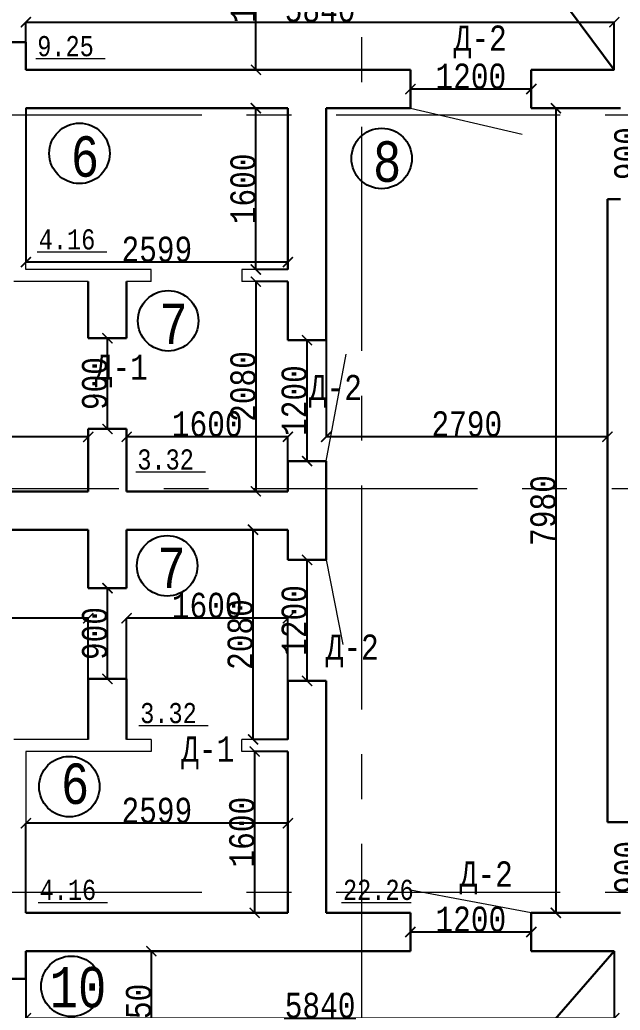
# Model space of a CAD drawing. Header units: millimetres. Extents: x -689206 to 4969298, y -1019800 to 703299.
# Drawn here: x 519917 to 525873, y -632468 to -622646 of the extents above; entities that cross this region are included whole.
import ezdxf

# ---------------------------------------------------------------- set-up
doc = ezdxf.new("R2010")
doc.units = ezdxf.units.MM
doc.linetypes.add('осеваяX2', pattern=[101.6, 63.5, -12.7, 12.7, -12.7])
for name, color, linetype, lineweight in [('несущие', 7, 'Continuous', 30), ('РАЗМЕРЫ', 7, 'Continuous', 9), ('стены', 7, 'Continuous', 20)]:
    doc.layers.add(name, color=color, linetype=linetype, lineweight=lineweight)
doc.layers.add('четотам', color=7, linetype='Continuous')
doc.styles.add('Аннотативный', font='isocteur.ttf', dxfattribs={"width": 0.7, "height": 250})
doc.dimstyles.new('Аннотативный', dxfattribs={"dimscale": 0, "dimtxt": 250, "dimasz": 100, "dimexe": 1.25, "dimexo": 0.625, "dimtad": 1, "dimdec": 0, "dimtxsty": 'Аннотативный', "dimblk": 'ARCHTICK', "dimcen": 2.5, "dimadec": 0, "dimazin": 0, "dimtfac": 1, "dimtdec": 0, "dimtmove": 0, "dimatfit": 3, "dimfxl": 1, "dimarcsym": 0})

# ---------------------------------------------------------------- blocks, each defined once
blk = doc.blocks.new('_ArchTick')
at = {"color": 0, "linetype": 'ByBlock', "const_width": 0.15}
blk.add_lwpolyline([(-0.5, -0.5), (0.5, 0.5)], dxfattribs=at)
blk = doc.blocks.new('*D4139')
at = {"layer": 'Defpoints', "color": 0, "lineweight": 9, "transparency": 16777216}
for p in [(517056.4, -626782.3), (517056.4, -627322.3), (520596.4, -627322.3)]:
    blk.add_point(p, dxfattribs=at)
at = {"layer": 'стены', "color": 0, "lineweight": -2, "transparency": 16777216}
for p, q in [((517056.4, -627321.7), (517056.4, -626781.1)), ((520596.4, -626782.3), (517056.4, -626782.3)), ((520596.4, -627321.7), (520596.4, -626781.1))]:
    blk.add_line(p, q, dxfattribs=at)
at = {"layer": 'стены', "color": 0, "lineweight": -2, "transparency": 16777216, "xscale": 100, "yscale": 100, "zscale": 100, "rotation": 180}
blk.add_blockref('_ArchTick', (517056.4, -626782.3), dxfattribs=at)
at = {"layer": 'стены', "color": 0, "lineweight": -2, "transparency": 16777216, "xscale": 100, "yscale": 100, "zscale": 100}
blk.add_blockref('_ArchTick', (520596.4, -626782.3), dxfattribs=at)
at = {"layer": 'стены', "color": 0, "lineweight": 5, "transparency": 16777216, "insert": (518826.4, -626656.7), "char_height": 250, "attachment_point": 5, "style": 'Аннотативный'}
blk.add_mtext('3540', dxfattribs=at)
blk = doc.blocks.new('*D4140')
at = {"layer": 'Defpoints', "color": 0, "lineweight": 9, "transparency": 16777216}
for p in [(522576.4, -625242.3), (522258.3, -627322.3), (522576.4, -627322.3)]:
    blk.add_point(p, dxfattribs=at)
at = {"layer": 'стены', "color": 0, "lineweight": -2, "transparency": 16777216}
for p, q in [((522575.8, -625242.3), (522257.1, -625242.3)), ((522258.3, -625242.3), (522258.3, -627322.3)), ((522575.8, -627322.3), (522257.1, -627322.3))]:
    blk.add_line(p, q, dxfattribs=at)
at = {"layer": 'стены', "color": 0, "lineweight": -2, "transparency": 16777216, "xscale": 100, "yscale": 100, "zscale": 100}
for p, rotation in [((522258.3, -625242.3), 90), ((522258.3, -627322.3), 270)]:
    blk.add_blockref('_ArchTick', p, dxfattribs=dict(at, rotation=rotation))
at = {"layer": 'стены', "color": 0, "lineweight": 5, "transparency": 16777216, "insert": (522132.7, -626282.3), "char_height": 250, "attachment_point": 5, "rotation": 90, "style": 'Аннотативный'}
blk.add_mtext('2080', dxfattribs=at)
blk = doc.blocks.new('*D4111')
at = {"layer": 'Defpoints', "color": 0, "lineweight": 9, "transparency": 16777216}
for p in [(522258.7, -623522.3), (522576.4, -623522.3), (522576.4, -625122.3)]:
    blk.add_point(p, dxfattribs=at)
at = {"layer": 'стены', "color": 0, "lineweight": -2, "transparency": 16777216}
for p, q in [((522575.8, -623522.3), (522257.4, -623522.3)), ((522258.7, -625122.3), (522258.7, -623522.3)), ((522575.8, -625122.3), (522257.4, -625122.3))]:
    blk.add_line(p, q, dxfattribs=at)
at = {"layer": 'стены', "color": 0, "lineweight": -2, "transparency": 16777216, "xscale": 100, "yscale": 100, "zscale": 100}
for p, rotation in [((522258.7, -623522.3), 90), ((522258.7, -625122.3), 270)]:
    blk.add_blockref('_ArchTick', p, dxfattribs=dict(at, rotation=rotation))
at = {"layer": 'стены', "color": 0, "transparency": 16777216, "insert": (522133.1, -624322.3), "char_height": 250, "attachment_point": 5, "rotation": 90, "style": 'Аннотативный'}
blk.add_mtext('1600', dxfattribs=at)
blk = doc.blocks.new('*D4112')
at = {"layer": 'Defpoints', "color": 0, "lineweight": 9, "transparency": 16777216}
for p in [(519977.1, -623522.3), (522576.4, -623522.3), (519977.1, -625048.5)]:
    blk.add_point(p, dxfattribs=at)
at = {"layer": 'стены', "color": 0, "lineweight": -2, "transparency": 16777216}
for p, q in [((519977.1, -623522.9), (519977.1, -625049.7)), ((522576.4, -623522.9), (522576.4, -625049.7)), ((522576.4, -625048.5), (519977.1, -625048.5))]:
    blk.add_line(p, q, dxfattribs=at)
at = {"layer": 'стены', "color": 0, "lineweight": -2, "transparency": 16777216, "xscale": 100, "yscale": 100, "zscale": 100, "rotation": 180}
blk.add_blockref('_ArchTick', (519977.1, -625048.5), dxfattribs=at)
at = {"layer": 'стены', "color": 0, "lineweight": -2, "transparency": 16777216, "xscale": 100, "yscale": 100, "zscale": 100}
blk.add_blockref('_ArchTick', (522576.4, -625048.5), dxfattribs=at)
at = {"layer": 'стены', "color": 0, "transparency": 16777216, "insert": (521276.7, -624922.9), "char_height": 250, "attachment_point": 5, "style": 'Аннотативный'}
blk.add_mtext('2599', dxfattribs=at)
blk = doc.blocks.new('*D4114')
at = {"layer": 'Defpoints', "color": 0, "lineweight": 9, "transparency": 16777216}
for p in [(517056.4, -628580.5), (517056.4, -629782.3), (520596.4, -629782.3)]:
    blk.add_point(p, dxfattribs=at)
at = {"layer": 'стены', "color": 0, "lineweight": -2, "transparency": 16777216}
for p, q in [((517056.4, -629781.7), (517056.4, -628579.2)), ((520596.4, -628580.5), (517056.4, -628580.5)), ((520596.4, -629781.7), (520596.4, -628579.2))]:
    blk.add_line(p, q, dxfattribs=at)
at = {"layer": 'стены', "color": 0, "lineweight": -2, "transparency": 16777216, "xscale": 100, "yscale": 100, "zscale": 100, "rotation": 180}
blk.add_blockref('_ArchTick', (517056.4, -628580.5), dxfattribs=at)
at = {"layer": 'стены', "color": 0, "lineweight": -2, "transparency": 16777216, "xscale": 100, "yscale": 100, "zscale": 100}
blk.add_blockref('_ArchTick', (520596.4, -628580.5), dxfattribs=at)
at = {"layer": 'стены', "color": 0, "lineweight": 5, "transparency": 16777216, "insert": (518826.4, -628454.8), "char_height": 250, "attachment_point": 5, "style": 'Аннотативный'}
blk.add_mtext('3540', dxfattribs=at)
blk = doc.blocks.new('*D4116')
at = {"layer": 'Defpoints', "color": 0, "lineweight": 9, "transparency": 16777216}
for p in [(522230.7, -627702.3), (522576.4, -627702.3), (522576.4, -629782.3)]:
    blk.add_point(p, dxfattribs=at)
at = {"layer": 'стены', "color": 0, "lineweight": -2, "transparency": 16777216}
for p, q in [((522575.8, -627702.3), (522229.5, -627702.3)), ((522230.7, -629782.3), (522230.7, -627702.3)), ((522575.8, -629782.3), (522229.5, -629782.3))]:
    blk.add_line(p, q, dxfattribs=at)
at = {"layer": 'стены', "color": 0, "lineweight": -2, "transparency": 16777216, "xscale": 100, "yscale": 100, "zscale": 100}
for p, rotation in [((522230.7, -627702.3), 90), ((522230.7, -629782.3), 270)]:
    blk.add_blockref('_ArchTick', p, dxfattribs=dict(at, rotation=rotation))
at = {"layer": 'стены', "color": 0, "lineweight": 5, "transparency": 16777216, "insert": (522105.1, -628742.3), "char_height": 250, "attachment_point": 5, "rotation": 90, "style": 'Аннотативный'}
blk.add_mtext('2080', dxfattribs=at)
blk = doc.blocks.new('*D4117')
at = {"layer": 'Defpoints', "color": 0, "lineweight": 9, "transparency": 16777216}
for p in [(519977.1, -630613.6), (519977.1, -631502.3), (522576.4, -631502.3)]:
    blk.add_point(p, dxfattribs=at)
at = {"layer": 'стены', "color": 0, "lineweight": -2, "transparency": 16777216}
for p, q in [((519977.1, -631501.7), (519977.1, -630612.3)), ((522576.4, -630613.6), (519977.1, -630613.6)), ((522576.4, -631501.7), (522576.4, -630612.3))]:
    blk.add_line(p, q, dxfattribs=at)
at = {"layer": 'стены', "color": 0, "lineweight": -2, "transparency": 16777216, "xscale": 100, "yscale": 100, "zscale": 100, "rotation": 180}
blk.add_blockref('_ArchTick', (519977.1, -630613.6), dxfattribs=at)
at = {"layer": 'стены', "color": 0, "lineweight": -2, "transparency": 16777216, "xscale": 100, "yscale": 100, "zscale": 100}
blk.add_blockref('_ArchTick', (522576.4, -630613.6), dxfattribs=at)
at = {"layer": 'стены', "color": 0, "lineweight": 5, "transparency": 16777216, "insert": (521276.7, -630488), "char_height": 250, "attachment_point": 5, "style": 'Аннотативный'}
blk.add_mtext('2599', dxfattribs=at)
blk = doc.blocks.new('*D4118')
at = {"layer": 'Defpoints', "color": 0, "lineweight": 9, "transparency": 16777216}
for p in [(522576.4, -629902.3), (522246.6, -631502.3), (522576.4, -631502.3)]:
    blk.add_point(p, dxfattribs=at)
at = {"layer": 'стены', "color": 0, "lineweight": -2, "transparency": 16777216}
for p, q in [((522575.8, -629902.3), (522245.3, -629902.3)), ((522246.6, -629902.3), (522246.6, -631502.3)), ((522575.8, -631502.3), (522245.3, -631502.3))]:
    blk.add_line(p, q, dxfattribs=at)
at = {"layer": 'стены', "color": 0, "lineweight": -2, "transparency": 16777216, "xscale": 100, "yscale": 100, "zscale": 100}
for p, rotation in [((522246.6, -629902.3), 90), ((522246.6, -631502.3), 270)]:
    blk.add_blockref('_ArchTick', p, dxfattribs=dict(at, rotation=rotation))
at = {"layer": 'стены', "color": 0, "lineweight": 5, "transparency": 16777216, "insert": (522121, -630702.3), "char_height": 250, "attachment_point": 5, "rotation": 90, "style": 'Аннотативный'}
blk.add_mtext('1600', dxfattribs=at)
blk = doc.blocks.new('*D4151')
at = {"layer": 'Defpoints', "color": 0, "lineweight": 9, "transparency": 16777216}
for p in [(522766.4, -628002.5), (522766.4, -628002.5), (522766.4, -629202.3)]:
    blk.add_point(p, dxfattribs=at)
at = {"layer": 'стены', "color": 0, "lineweight": -2, "transparency": 16777216}
for p, q in [((522766.4, -629202.3), (522766.4, -628002.5)), ((522767, -628002.5), (522767.7, -628002.5)), ((522767, -629202.3), (522767.7, -629202.3))]:
    blk.add_line(p, q, dxfattribs=at)
at = {"layer": 'стены', "color": 0, "lineweight": -2, "transparency": 16777216, "xscale": 100, "yscale": 100, "zscale": 100}
for p, rotation in [((522766.4, -628002.5), 90), ((522766.4, -629202.3), 270)]:
    blk.add_blockref('_ArchTick', p, dxfattribs=dict(at, rotation=rotation))
at = {"layer": 'стены', "color": 0, "lineweight": 5, "transparency": 16777216, "insert": (522640.8, -628602.4), "char_height": 250, "attachment_point": 5, "rotation": 90, "style": 'Аннотативный'}
blk.add_mtext('1200', dxfattribs=at)
blk = doc.blocks.new('*D4152')
at = {"layer": 'Defpoints', "color": 0, "lineweight": 9, "transparency": 16777216}
for p in [(522766.4, -625822.3), (522766.4, -625822.3), (522766.4, -627022.1)]:
    blk.add_point(p, dxfattribs=at)
at = {"layer": 'стены', "color": 0, "lineweight": -2, "transparency": 16777216}
for p, q in [((522766.4, -627022.1), (522766.4, -625822.3)), ((522767, -625822.3), (522767.7, -625822.3)), ((522767, -627022.1), (522767.7, -627022.1))]:
    blk.add_line(p, q, dxfattribs=at)
at = {"layer": 'стены', "color": 0, "lineweight": -2, "transparency": 16777216, "xscale": 100, "yscale": 100, "zscale": 100}
for p, rotation in [((522766.4, -625822.3), 90), ((522766.4, -627022.1), 270)]:
    blk.add_blockref('_ArchTick', p, dxfattribs=dict(at, rotation=rotation))
at = {"layer": 'стены', "color": 0, "lineweight": 5, "transparency": 16777216, "insert": (522640.8, -626422.2), "char_height": 250, "attachment_point": 5, "rotation": 90, "style": 'Аннотативный'}
blk.add_mtext('1200', dxfattribs=at)
blk = doc.blocks.new('*D4153')
at = {"layer": 'Defpoints', "color": 0, "lineweight": 9, "transparency": 16777216}
for p in [(520976.4, -626781.1), (520976.4, -627322.3), (522576.4, -627322.3)]:
    blk.add_point(p, dxfattribs=at)
at = {"layer": 'стены', "color": 0, "lineweight": -2, "transparency": 16777216}
for p, q in [((520976.4, -627321.7), (520976.4, -626779.8)), ((522576.4, -626781.1), (520976.4, -626781.1)), ((522576.4, -627321.7), (522576.4, -626779.8))]:
    blk.add_line(p, q, dxfattribs=at)
at = {"layer": 'стены', "color": 0, "lineweight": -2, "transparency": 16777216, "xscale": 100, "yscale": 100, "zscale": 100, "rotation": 180}
blk.add_blockref('_ArchTick', (520976.4, -626781.1), dxfattribs=at)
at = {"layer": 'стены', "color": 0, "lineweight": -2, "transparency": 16777216, "xscale": 100, "yscale": 100, "zscale": 100}
blk.add_blockref('_ArchTick', (522576.4, -626781.1), dxfattribs=at)
at = {"layer": 'стены', "color": 0, "lineweight": 5, "transparency": 16777216, "insert": (521776.4, -626655.4), "char_height": 250, "attachment_point": 5, "style": 'Аннотативный'}
blk.add_mtext('1600', dxfattribs=at)
blk = doc.blocks.new('*D4183')
at = {"layer": 'Defpoints', "color": 0, "linetype": 'ByBlock', "lineweight": 9, "transparency": 16777216}
for p in [(522259.9, -621512.3), (522564.1, -621512.3), (522564.1, -623142.3)]:
    blk.add_point(p, dxfattribs=at)
at = {"layer": 'РАЗМЕРЫ', "color": 0, "linetype": 'ByBlock', "lineweight": -2, "transparency": 16777216}
for p, q in [((522563.5, -621512.3), (522258.7, -621512.3)), ((522259.9, -623142.3), (522259.9, -621512.3)), ((522563.5, -623142.3), (522258.7, -623142.3))]:
    blk.add_line(p, q, dxfattribs=at)
at = {"layer": 'РАЗМЕРЫ', "color": 0, "linetype": 'ByBlock', "lineweight": -2, "transparency": 16777216, "xscale": 100, "yscale": 100, "zscale": 100}
for p, rotation in [((522259.9, -621512.3), 90), ((522259.9, -623142.3), 270)]:
    blk.add_blockref('_ArchTick', p, dxfattribs=dict(at, rotation=rotation))
at = {"layer": 'РАЗМЕРЫ', "color": 0, "linetype": 'ByBlock', "lineweight": 5, "transparency": 16777216, "insert": (522134.3, -622327.3), "char_height": 250, "attachment_point": 5, "rotation": 90, "style": 'Аннотативный'}
blk.add_mtext('1630', dxfattribs=at)
blk = doc.blocks.new('*D4184')
at = {"layer": 'Defpoints', "color": 0, "linetype": 'ByBlock', "lineweight": 9, "transparency": 16777216}
for p in [(525814.7, -622669.1), (519977.1, -623142.3), (525814.7, -623142.3)]:
    blk.add_point(p, dxfattribs=at)
at = {"layer": 'РАЗМЕРЫ', "color": 0, "linetype": 'ByBlock', "lineweight": -2, "transparency": 16777216}
for p, q in [((519977.1, -623141.7), (519977.1, -622667.9)), ((519977.1, -622669.1), (525814.7, -622669.1)), ((525814.7, -623141.7), (525814.7, -622667.9))]:
    blk.add_line(p, q, dxfattribs=at)
at = {"layer": 'РАЗМЕРЫ', "color": 0, "linetype": 'ByBlock', "lineweight": -2, "transparency": 16777216, "xscale": 100, "yscale": 100, "zscale": 100, "rotation": 180}
blk.add_blockref('_ArchTick', (519977.1, -622669.1), dxfattribs=at)
at = {"layer": 'РАЗМЕРЫ', "color": 0, "linetype": 'ByBlock', "lineweight": -2, "transparency": 16777216, "xscale": 100, "yscale": 100, "zscale": 100}
blk.add_blockref('_ArchTick', (525814.7, -622669.1), dxfattribs=at)
at = {"layer": 'РАЗМЕРЫ', "color": 0, "linetype": 'ByBlock', "lineweight": 5, "transparency": 16777216, "insert": (522895.9, -622543.5), "char_height": 250, "attachment_point": 5, "style": 'Аннотативный'}
blk.add_mtext('5840', dxfattribs=at)
blk = doc.blocks.new('*D4185')
at = {"layer": 'Defpoints', "color": 0, "linetype": 'ByBlock', "lineweight": 9, "transparency": 16777216}
for p in [(519977.1, -631882.3), (525814.7, -631882.3), (525814.7, -632547.7)]:
    blk.add_point(p, dxfattribs=at)
at = {"layer": 'РАЗМЕРЫ', "color": 0, "linetype": 'ByBlock', "lineweight": -2, "transparency": 16777216}
for p, q in [((519977.1, -631882.9), (519977.1, -632548.9)), ((525814.7, -631882.9), (525814.7, -632548.9)), ((519977.1, -632547.7), (525814.7, -632547.7))]:
    blk.add_line(p, q, dxfattribs=at)
at = {"layer": 'РАЗМЕРЫ', "color": 0, "linetype": 'ByBlock', "lineweight": -2, "transparency": 16777216, "xscale": 100, "yscale": 100, "zscale": 100, "rotation": 180}
blk.add_blockref('_ArchTick', (519977.1, -632547.7), dxfattribs=at)
at = {"layer": 'РАЗМЕРЫ', "color": 0, "linetype": 'ByBlock', "lineweight": -2, "transparency": 16777216, "xscale": 100, "yscale": 100, "zscale": 100}
blk.add_blockref('_ArchTick', (525814.7, -632547.7), dxfattribs=at)
at = {"layer": 'РАЗМЕРЫ', "color": 0, "linetype": 'ByBlock', "lineweight": 5, "transparency": 16777216, "insert": (522895.9, -632422.1), "char_height": 250, "attachment_point": 5, "style": 'Аннотативный'}
blk.add_mtext('5840', dxfattribs=at)
blk = doc.blocks.new('*D4186')
at = {"layer": 'Defpoints', "color": 0, "linetype": 'ByBlock', "lineweight": 9, "transparency": 16777216}
for p in [(521093.3, -631882.3), (521222.3, -631882.3), (521093.3, -633229.5)]:
    blk.add_point(p, dxfattribs=at)
at = {"layer": 'РАЗМЕРЫ', "color": 0, "linetype": 'ByBlock', "lineweight": -2, "transparency": 16777216}
for p, q in [((521094, -631882.3), (521223.6, -631882.3)), ((521222.3, -633229.5), (521222.3, -631882.3)), ((521094, -633229.5), (521223.6, -633229.5))]:
    blk.add_line(p, q, dxfattribs=at)
at = {"layer": 'РАЗМЕРЫ', "color": 0, "linetype": 'ByBlock', "lineweight": -2, "transparency": 16777216, "xscale": 100, "yscale": 100, "zscale": 100}
for p, rotation in [((521222.3, -631882.3), 90), ((521222.3, -633229.5), 270)]:
    blk.add_blockref('_ArchTick', p, dxfattribs=dict(at, rotation=rotation))
at = {"layer": 'РАЗМЕРЫ', "color": 0, "linetype": 'ByBlock', "lineweight": 5, "transparency": 16777216, "insert": (521096.7, -632555.9), "char_height": 250, "attachment_point": 5, "rotation": 90, "style": 'Аннотативный'}
blk.add_mtext('1350', dxfattribs=at)
blk = doc.blocks.new('*D4040')
at = {"layer": 'Defpoints', "color": 0, "linetype": 'ByBlock', "lineweight": 9, "transparency": 16777216}
for p in [(523791.4, -623332.3), (523791.4, -623332.3), (524991.4, -623332.3)]:
    blk.add_point(p, dxfattribs=at)
at = {"layer": 'РАЗМЕРЫ', "color": 0, "linetype": 'ByBlock', "lineweight": -2, "transparency": 16777216}
for p, q in [((523791.4, -623331.7), (523791.4, -623331.1)), ((524991.4, -623332.3), (523791.4, -623332.3)), ((524991.4, -623331.7), (524991.4, -623331.1))]:
    blk.add_line(p, q, dxfattribs=at)
at = {"layer": 'РАЗМЕРЫ', "color": 0, "linetype": 'ByBlock', "lineweight": -2, "transparency": 16777216, "xscale": 100, "yscale": 100, "zscale": 100, "rotation": 180}
blk.add_blockref('_ArchTick', (523791.4, -623332.3), dxfattribs=at)
at = {"layer": 'РАЗМЕРЫ', "color": 0, "linetype": 'ByBlock', "lineweight": -2, "transparency": 16777216, "xscale": 100, "yscale": 100, "zscale": 100}
blk.add_blockref('_ArchTick', (524991.4, -623332.3), dxfattribs=at)
at = {"layer": 'РАЗМЕРЫ', "color": 0, "linetype": 'ByBlock', "lineweight": 5, "transparency": 16777216, "insert": (524391.4, -623206.7), "char_height": 250, "attachment_point": 5, "style": 'Аннотативный'}
blk.add_mtext('1200', dxfattribs=at)
blk = doc.blocks.new('*D4041')
at = {"layer": 'Defpoints', "color": 0, "linetype": 'ByBlock', "lineweight": 9, "transparency": 16777216}
for p in [(523791.4, -631692.3), (523791.4, -631692.3), (524991.4, -631692.3)]:
    blk.add_point(p, dxfattribs=at)
at = {"layer": 'РАЗМЕРЫ', "color": 0, "linetype": 'ByBlock', "lineweight": -2, "transparency": 16777216}
for p, q in [((523791.4, -631691.7), (523791.4, -631691.1)), ((524991.4, -631692.3), (523791.4, -631692.3)), ((524991.4, -631691.7), (524991.4, -631691.1))]:
    blk.add_line(p, q, dxfattribs=at)
at = {"layer": 'РАЗМЕРЫ', "color": 0, "linetype": 'ByBlock', "lineweight": -2, "transparency": 16777216, "xscale": 100, "yscale": 100, "zscale": 100, "rotation": 180}
blk.add_blockref('_ArchTick', (523791.4, -631692.3), dxfattribs=at)
at = {"layer": 'РАЗМЕРЫ', "color": 0, "linetype": 'ByBlock', "lineweight": -2, "transparency": 16777216, "xscale": 100, "yscale": 100, "zscale": 100}
blk.add_blockref('_ArchTick', (524991.4, -631692.3), dxfattribs=at)
at = {"layer": 'РАЗМЕРЫ', "color": 0, "linetype": 'ByBlock', "lineweight": 5, "transparency": 16777216, "insert": (524391.4, -631566.7), "char_height": 250, "attachment_point": 5, "style": 'Аннотативный'}
blk.add_mtext('1200', dxfattribs=at)
blk = doc.blocks.new('*D4042')
at = {"layer": 'Defpoints', "color": 0, "linetype": 'ByBlock', "lineweight": 9, "transparency": 16777216}
for p in [(526066.4, -623522.3), (526066.4, -623522.3), (526066.4, -624422.8)]:
    blk.add_point(p, dxfattribs=at)
at = {"layer": 'РАЗМЕРЫ', "color": 0, "linetype": 'ByBlock', "lineweight": -2, "transparency": 16777216}
for p, q in [((526066.4, -624422.8), (526066.4, -623522.3)), ((526067, -623522.3), (526067.7, -623522.3)), ((526067, -624422.8), (526067.7, -624422.8))]:
    blk.add_line(p, q, dxfattribs=at)
at = {"layer": 'РАЗМЕРЫ', "color": 0, "linetype": 'ByBlock', "lineweight": -2, "transparency": 16777216, "xscale": 100, "yscale": 100, "zscale": 100}
for p, rotation in [((526066.4, -623522.3), 90), ((526066.4, -624422.8), 270)]:
    blk.add_blockref('_ArchTick', p, dxfattribs=dict(at, rotation=rotation))
at = {"layer": 'РАЗМЕРЫ', "color": 0, "linetype": 'ByBlock', "lineweight": 5, "transparency": 16777216, "insert": (525940.8, -623972.5), "char_height": 250, "attachment_point": 5, "rotation": 90, "style": 'Аннотативный'}
blk.add_mtext('900', dxfattribs=at)
blk = doc.blocks.new('*D4043')
at = {"layer": 'Defpoints', "color": 0, "linetype": 'ByBlock', "lineweight": 9, "transparency": 16777216}
for p in [(526066.4, -630602.3), (526066.4, -630602.3), (526066.4, -631502.3)]:
    blk.add_point(p, dxfattribs=at)
at = {"layer": 'РАЗМЕРЫ', "color": 0, "linetype": 'ByBlock', "lineweight": -2, "transparency": 16777216}
for p, q in [((526066.4, -631502.3), (526066.4, -630602.3)), ((526067, -630602.3), (526067.7, -630602.3)), ((526067, -631502.3), (526067.7, -631502.3))]:
    blk.add_line(p, q, dxfattribs=at)
at = {"layer": 'РАЗМЕРЫ', "color": 0, "linetype": 'ByBlock', "lineweight": -2, "transparency": 16777216, "xscale": 100, "yscale": 100, "zscale": 100}
for p, rotation in [((526066.4, -630602.3), 90), ((526066.4, -631502.3), 270)]:
    blk.add_blockref('_ArchTick', p, dxfattribs=dict(at, rotation=rotation))
at = {"layer": 'РАЗМЕРЫ', "color": 0, "linetype": 'ByBlock', "lineweight": 5, "transparency": 16777216, "insert": (525940.8, -631052.3), "char_height": 250, "attachment_point": 5, "rotation": 90, "style": 'Аннотативный'}
blk.add_mtext('900', dxfattribs=at)
blk = doc.blocks.new('*D4047')
at = {"layer": 'Defpoints', "color": 0, "linetype": 'ByBlock', "lineweight": 9, "transparency": 16777216}
for p in [(525433.9, -623522.3), (525235.2, -631502.3), (525433.9, -631502.3)]:
    blk.add_point(p, dxfattribs=at)
at = {"layer": 'РАЗМЕРЫ', "color": 0, "linetype": 'ByBlock', "lineweight": -2, "transparency": 16777216}
for p, q in [((525433.3, -623522.3), (525234, -623522.3)), ((525235.2, -623522.3), (525235.2, -631502.3)), ((525433.3, -631502.3), (525234, -631502.3))]:
    blk.add_line(p, q, dxfattribs=at)
at = {"layer": 'РАЗМЕРЫ', "color": 0, "linetype": 'ByBlock', "lineweight": -2, "transparency": 16777216, "xscale": 100, "yscale": 100, "zscale": 100}
for p, rotation in [((525235.2, -623522.3), 90), ((525235.2, -631502.3), 270)]:
    blk.add_blockref('_ArchTick', p, dxfattribs=dict(at, rotation=rotation))
at = {"layer": 'РАЗМЕРЫ', "color": 0, "linetype": 'ByBlock', "lineweight": 5, "transparency": 16777216, "insert": (525109.6, -627512.3), "char_height": 250, "attachment_point": 5, "rotation": 90, "style": 'Аннотативный'}
blk.add_mtext('7980', dxfattribs=at)
blk = doc.blocks.new('*D4082')
at = {"layer": 'Defpoints', "color": 0, "linetype": 'ByBlock', "lineweight": 9, "transparency": 16777216}
for p in [(520786.4, -628282.3), (520786.4, -628282.3), (520786.4, -629182.3)]:
    blk.add_point(p, dxfattribs=at)
at = {"layer": 'РАЗМЕРЫ', "color": 0, "linetype": 'ByBlock', "lineweight": -2, "transparency": 16777216}
for p, q in [((520786.4, -629182.3), (520786.4, -628282.3)), ((520787, -628282.3), (520787.7, -628282.3)), ((520787, -629182.3), (520787.7, -629182.3))]:
    blk.add_line(p, q, dxfattribs=at)
at = {"layer": 'РАЗМЕРЫ', "color": 0, "linetype": 'ByBlock', "lineweight": -2, "transparency": 16777216, "xscale": 100, "yscale": 100, "zscale": 100}
for p, rotation in [((520786.4, -628282.3), 90), ((520786.4, -629182.3), 270)]:
    blk.add_blockref('_ArchTick', p, dxfattribs=dict(at, rotation=rotation))
at = {"layer": 'РАЗМЕРЫ', "color": 0, "linetype": 'ByBlock', "lineweight": 20, "transparency": 16777216, "insert": (520660.8, -628732.3), "char_height": 250, "attachment_point": 5, "rotation": 90, "style": 'Аннотативный'}
blk.add_mtext('900', dxfattribs=at)
blk = doc.blocks.new('*D4083')
at = {"layer": 'Defpoints', "color": 0, "linetype": 'ByBlock', "lineweight": 9, "transparency": 16777216}
for p in [(520786.4, -625803.3), (520786.4, -625803.3), (520786.4, -626703.3)]:
    blk.add_point(p, dxfattribs=at)
at = {"layer": 'РАЗМЕРЫ', "color": 0, "linetype": 'ByBlock', "lineweight": -2, "transparency": 16777216}
for p, q in [((520786.4, -626703.3), (520786.4, -625803.3)), ((520787, -625803.3), (520787.7, -625803.3)), ((520787, -626703.3), (520787.7, -626703.3))]:
    blk.add_line(p, q, dxfattribs=at)
at = {"layer": 'РАЗМЕРЫ', "color": 0, "linetype": 'ByBlock', "lineweight": -2, "transparency": 16777216, "xscale": 100, "yscale": 100, "zscale": 100}
for p, rotation in [((520786.4, -625803.3), 90), ((520786.4, -626703.3), 270)]:
    blk.add_blockref('_ArchTick', p, dxfattribs=dict(at, rotation=rotation))
at = {"layer": 'РАЗМЕРЫ', "color": 0, "linetype": 'ByBlock', "lineweight": 20, "transparency": 16777216, "insert": (520660.8, -626253.3), "char_height": 250, "attachment_point": 5, "rotation": 90, "style": 'Аннотативный'}
blk.add_mtext('900', dxfattribs=at)
blk = doc.blocks.new('*D4191')
at = {"layer": 'Defpoints', "color": 0, "linetype": 'ByBlock', "lineweight": 9, "ltscale": 35, "transparency": 16777216}
for p in [(522956.4, -624422.8), (525746.4, -624422.8), (522956.4, -626781.1)]:
    blk.add_point(p, dxfattribs=at)
at = {"layer": 'РАЗМЕРЫ', "color": 0, "linetype": 'ByBlock', "lineweight": -2, "ltscale": 35, "transparency": 16777216}
for p, q in [((522956.4, -624423.4), (522956.4, -626782.3)), ((525746.4, -624423.4), (525746.4, -626782.3)), ((525746.4, -626781.1), (522956.4, -626781.1))]:
    blk.add_line(p, q, dxfattribs=at)
at = {"layer": 'РАЗМЕРЫ', "color": 0, "linetype": 'ByBlock', "lineweight": -2, "ltscale": 35, "transparency": 16777216, "xscale": 100, "yscale": 100, "zscale": 100, "rotation": 180}
blk.add_blockref('_ArchTick', (522956.4, -626781.1), dxfattribs=at)
at = {"layer": 'РАЗМЕРЫ', "color": 0, "linetype": 'ByBlock', "lineweight": -2, "ltscale": 35, "transparency": 16777216, "xscale": 100, "yscale": 100, "zscale": 100}
blk.add_blockref('_ArchTick', (525746.4, -626781.1), dxfattribs=at)
at = {"layer": 'РАЗМЕРЫ', "color": 0, "linetype": 'ByBlock', "lineweight": 5, "ltscale": 35, "transparency": 16777216, "insert": (524351.4, -626655.4), "char_height": 250, "attachment_point": 5, "style": 'Аннотативный'}
blk.add_mtext('2790', dxfattribs=at)
blk = doc.blocks.new('*D4197')
at = {"layer": 'Defpoints', "color": 0, "lineweight": 9, "ltscale": 35, "transparency": 16777216}
for p in [(520976.4, -628580.5), (520976.4, -629782.3), (522576.4, -629782.3)]:
    blk.add_point(p, dxfattribs=at)
at = {"layer": 'РАЗМЕРЫ', "color": 0, "lineweight": -2, "ltscale": 35, "transparency": 16777216}
for p, q in [((520976.4, -629781.7), (520976.4, -628579.2)), ((522576.4, -628580.5), (520976.4, -628580.5)), ((522576.4, -629781.7), (522576.4, -628579.2))]:
    blk.add_line(p, q, dxfattribs=at)
at = {"layer": 'РАЗМЕРЫ', "color": 0, "lineweight": -2, "ltscale": 35, "transparency": 16777216, "xscale": 100, "yscale": 100, "zscale": 100, "rotation": 180}
blk.add_blockref('_ArchTick', (520976.4, -628580.5), dxfattribs=at)
at = {"layer": 'РАЗМЕРЫ', "color": 0, "lineweight": -2, "ltscale": 35, "transparency": 16777216, "xscale": 100, "yscale": 100, "zscale": 100}
blk.add_blockref('_ArchTick', (522576.4, -628580.5), dxfattribs=at)
at = {"layer": 'РАЗМЕРЫ', "color": 0, "lineweight": 9, "ltscale": 35, "transparency": 16777216, "insert": (521776.4, -628454.8), "char_height": 250, "attachment_point": 5, "style": 'Аннотативный'}
blk.add_mtext('1600', dxfattribs=at)

msp = doc.modelspace()

# ---------------------------------------------------------------- linework, layer by layer
at = {"layer": 'несущие', "color": 0}
msp.add_line((525814.7, -623142.3), (523567.1, -620118.1), dxfattribs=at)
at = {"layer": 'РАЗМЕРЫ', "linetype": 'ByBlock', "lineweight": 30}
for p, q in [((519977.1, -622868.3), (519467.1, -622868.3)), ((523791.4, -623522.3), (523791.4, -623142.3)), ((524991.4, -623522.3), (524991.4, -623142.3)), ((520596.4, -625803.3), (520976.4, -625803.3)), ((520596.4, -626703.3), (520976.4, -626703.3)), ((520976.4, -628282.3), (520596.4, -628282.3)), ((520976.4, -629182.3), (520596.4, -629182.3)), ((523791.4, -631882.3), (523791.4, -631502.3)), ((524991.4, -631502.3), (524991.4, -631882.3)), ((519467.1, -632156.5), (519977.1, -632156.5))]:
    msp.add_line(p, q, dxfattribs=at)
at = {"layer": 'РАЗМЕРЫ'}
for p, q in [((520075.8, -623030.8), (520765, -623030.8)), ((520090.3, -624947.1), (520779.6, -624947.1)), ((521068.3, -627130.1), (521757.6, -627130.1)), ((521097.1, -629645.1), (521786.4, -629645.1)), ((520098.7, -631398.2), (520788, -631398.2)), ((523108.9, -631398.2), (523798.2, -631398.2))]:
    msp.add_line(p, q, dxfattribs=at)
at = {"layer": 'РАЗМЕРЫ', "linetype": 'осеваяX2', "lineweight": 5, "ltscale": 35}
for p, q in [((571506.4, -623590.3), (504453.7, -623590.3)), ((571506.4, -631300.3), (504453.7, -631300.3))]:
    msp.add_line(p, q, dxfattribs=at)
at = {"layer": 'РАЗМЕРЫ', "linetype": 'ByBlock', "lineweight": 9}
for p, q in [((523791.4, -623522.3), (524902.3, -623778.9)), ((524991.4, -631502.3), (523791.2, -631275.8))]:
    msp.add_line(p, q, dxfattribs=at)
at = {"layer": 'РАЗМЕРЫ', "linetype": 'ByBlock', "lineweight": 30, "ltscale": 35}
for p, q in [((525746.4, -630602.3), (525746.4, -624422.8)), ((525746.4, -624422.8), (525876.4, -624422.8)), ((526256.4, -630602.3), (525746.4, -630602.3))]:
    msp.add_line(p, q, dxfattribs=at)
at = {"layer": 'стены', "linetype": 'осеваяX2', "lineweight": 5, "ltscale": 35}
for p, q in [((523306.4, -605926.9), (523306.4, -655764.7)), ((504453.7, -627292.3), (571506.4, -627292.3))]:
    msp.add_line(p, q, dxfattribs=at)
at = {"layer": 'стены', "lineweight": 30}
for p, q in [((519977.1, -622868.3), (519977.1, -623142.3)), ((523791.4, -623142.3), (519977.1, -623142.3)), ((525814.7, -623142.3), (524991.4, -623142.3)), ((522576.4, -623522.3), (519977.1, -623522.3)), ((522576.4, -625122.3), (522576.4, -623522.3)), ((522576.4, -623522.3), (522576.4, -625122.3)), ((523791.4, -623522.3), (522956.4, -623522.3)), ((522956.4, -625822.3), (522956.4, -623522.3)), ((525876.4, -623522.3), (524991.4, -623522.3)), ((520596.4, -625242.3), (520596.4, -625803.3)), ((520976.4, -625803.3), (520976.4, -625242.3)), ((522576.4, -625702.3), (522576.4, -625242.3)), ((522576.4, -625242.3), (522576.4, -625822.3)), ((520596.4, -625803.3), (520596.4, -625522.3)), ((522576.4, -625702.3), (522576.4, -625822.3)), ((522576.4, -625702.3), (522576.4, -625822.3)), ((522956.4, -625822.3), (522576.4, -625822.3)), ((520596.4, -626703.3), (520596.4, -627322.3)), ((520596.4, -627322.3), (520596.4, -626703.3)), ((520976.4, -627322.3), (520976.4, -626703.3)), ((522576.4, -627322.3), (522576.4, -627022.1)), ((522576.4, -627022.1), (522956.4, -627022.1)), ((522576.4, -627022.3), (522576.4, -627322.3)), ((522576.4, -627022.3), (522576.4, -627242.3)), ((522956.4, -627022.1), (522956.4, -628002.3)), ((522956.4, -628002.5), (522956.4, -627022.3)), ((520596.4, -627322.3), (517056.4, -627322.3)), ((517056.4, -627322.3), (520596.4, -627322.3)), ((520976.4, -627322.3), (522576.4, -627322.3)), ((517056.4, -627702.3), (520596.4, -627702.3)), ((520596.4, -627702.3), (517056.4, -627702.3)), ((520596.4, -628282.3), (520596.4, -627702.3)), ((520596.4, -627702.3), (520596.4, -628282.3)), ((520976.4, -627702.3), (520976.4, -628282.3)), ((522576.4, -627702.3), (520976.4, -627702.3)), ((522576.4, -627702.3), (522576.4, -628002.5)), ((522576.4, -628002.5), (522956.4, -628002.5)), ((520596.4, -629782.3), (520596.4, -629182.3)), ((520596.4, -629182.3), (520596.4, -629502.3)), ((520976.4, -629182.3), (520976.4, -629782.3)), ((522576.4, -629782.3), (522576.4, -629202.3)), ((522956.4, -629202.3), (522576.4, -629202.3)), ((522956.4, -629202.3), (522956.4, -631502.3)), ((522576.4, -629902.3), (522576.4, -631502.3)), ((522576.4, -631502.3), (522576.4, -629902.3)), ((522576.4, -631502.3), (519977.1, -631502.3)), ((523791.4, -631502.3), (522956.4, -631502.3)), ((525876.4, -631502.3), (524991.4, -631502.3)), ((519977.1, -632156.5), (519977.1, -631882.3)), ((523791.4, -631882.3), (519977.1, -631882.3)), ((525814.7, -631882.3), (523566.4, -634458.9)), ((525814.7, -631882.3), (524991.4, -631882.3))]:
    msp.add_line(p, q, dxfattribs=at)
at = {"layer": 'стены'}
for p, q in [((519976.4, -625122.3), (519977.1, -623522.3)), ((519977.1, -623902.3), (519976.4, -623902.3)), ((519977.1, -623902.3), (519976.4, -623902.3)), ((521221, -625122.3), (519976.4, -625122.3)), ((521221, -625122.3), (520847, -625122.3)), ((521221, -625242.3), (521221, -625122.3)), ((522576.4, -625122.3), (522121, -625122.3)), ((522576.4, -625122.3), (522121, -625122.3)), ((522121, -625122.3), (522121, -625242.3)), ((519976.4, -625242.3), (519856.4, -625242.3)), ((520596.4, -625242.3), (519976.4, -625242.3)), ((521221, -625242.3), (520976.4, -625242.3)), ((522576.4, -625242.3), (522121, -625242.3)), ((522576.4, -627322.3), (520976.4, -627322.3)), ((520976.4, -627702.3), (522576.4, -627702.3)), ((522576.4, -628002.3), (522576.4, -627702.3)), ((522576.4, -629322.3), (522576.4, -629202.3)), ((522576.4, -629322.3), (522576.4, -629202.3)), ((522576.4, -629322.3), (522576.4, -629782.3)), ((519976.4, -629782.3), (519856.4, -629782.3)), ((520596.4, -629782.3), (519976.4, -629782.3)), ((521221, -629782.3), (520976.4, -629782.3)), ((521221, -629782.3), (521221, -629902.3)), ((522576.4, -629782.3), (522121, -629782.3)), ((522121, -629902.3), (522121, -629782.3)), ((521221, -629902.3), (519976.4, -629902.3)), ((519976.4, -629902.3), (519976.4, -631122.3)), ((521221, -629902.3), (520847, -629902.3)), ((522576.4, -629902.3), (522121, -629902.3)), ((522576.4, -629902.3), (522121, -629902.3)), ((519977.1, -631502.3), (519977.1, -631122.3))]:
    msp.add_line(p, q, dxfattribs=at)
at = {"layer": 'стены', "lineweight": 9}
for p, q in [((522956.4, -627022.3), (523156, -625961)), ((522956.4, -628002.3), (523122.9, -628840))]:
    msp.add_line(p, q, dxfattribs=at)
at = {"layer": 'четотам'}
for centre in [(520508.4, -623970.4), (523506.4, -624020.4), (521388.4, -625630.4), (521378.4, -628060.4), (520408.4, -630250.4), (520428.4, -632230.4)]:
    msp.add_circle(centre, 300, dxfattribs=at)

# ---------------------------------------------------------------- texts
at = {"layer": 'РАЗМЕРЫ', "lineweight": 20, "ltscale": 150, "attachment_point": 1, "style": 'Аннотативный'}
for s, insert, char_height, width in [('Д-2', (524221.5, -622702.1), 250, 922.913), ('6', (520422.6, -623800.6), 401.1, 1460), ('8', (523420.6, -623850.6), 401.1, 1460), ('7', (521302.6, -625460.6), 401.1, 1460), ('Д-1', (520660.8, -625965.8), 250, 922.913), ('Д-2', (522784.8, -626167.7), 250, 922.913), ('7', (521282.3, -627879), 401.1, 1460), ('Д-2', (522951.5, -628742.1), 250, 922.913), ('Д-1', (521518.4, -629752.8), 250, 922.913), ('6', (520324.6, -630020.9), 401.1, 1460), ('Д-2', (524281.5, -630992.1), 250, 922.913), ('10', (520212.4, -632039.4), 401.1, 1460)]:
    msp.add_mtext(s, dxfattribs=dict(at, insert=insert, char_height=char_height, width=width))
at = {"layer": 'РАЗМЕРЫ', "char_height": 200, "width": 656.117, "attachment_point": 1, "style": 'Аннотативный'}
for s, insert in [('9.25', (520089.9, -622806.7)), ('4.16', (520104.5, -624723)), ('3.32', (521082.5, -626906)), ('3.32', (521111.3, -629421)), ('4.16', (520112.9, -631174.2)), ('22.26', (523123.1, -631174.2))]:
    msp.add_mtext(s, dxfattribs=dict(at, insert=insert))

# ---------------------------------------------------------------- dimensions: what is measured, and where the dimension line sits
at = {"layer": 'РАЗМЕРЫ', "linetype": 'ByBlock', "lineweight": 5}
for base, p1, p2, picture, middle in [((522259.9, -621512.3), (522564.1, -623142.3), (522564.1, -621512.3), '*D4183', (522134.3, -622327.3)), ((525235.2, -631502.3), (525433.9, -623522.3), (525433.9, -631502.3), '*D4047', (525109.6, -627512.3))]:
    dim = msp.add_linear_dim(base=base, p1=p1, p2=p2, angle=90, dimstyle='Аннотативный', dxfattribs=at)
    dim.commit()
    dim.dimension.update_dxf_attribs({"geometry": picture, "text_midpoint": middle})
for base, p1, p2, picture, middle in [((525814.7, -622669.1), (519977.1, -623142.3), (525814.7, -623142.3), '*D4184', (522895.9, -622543.5)), ((525814.7, -632547.7), (519977.1, -631882.3), (525814.7, -631882.3), '*D4185', (522895.9, -632422.1))]:
    dim = msp.add_linear_dim(base=base, p1=p1, p2=p2, text='5840', dimstyle='Аннотативный', dxfattribs=at)
    dim.commit()
    dim.dimension.update_dxf_attribs({"geometry": picture, "text_midpoint": middle})
for p1, p2, picture, middle in [((524991.4, -623332.3), (523791.4, -623332.3), '*D4040', (524391.4, -623206.7)), ((526066.4034, -624422.7796), (526066.4034, -623522.3005), '*D4042', (525940.7784, -623972.54)), ((526066.4, -631502.3), (526066.4, -630602.3), '*D4043', (525940.8, -631052.3)), ((524991.4, -631692.3), (523791.4, -631692.3), '*D4041', (524391.4, -631566.7))]:
    dim = msp.add_aligned_dim(p1=p1, p2=p2, distance=0, dimstyle='Аннотативный', dxfattribs=at)
    dim.commit()
    dim.dimension.update_dxf_attribs({"geometry": picture, "text_midpoint": middle})
at = {"layer": 'РАЗМЕРЫ', "linetype": 'ByBlock', "lineweight": 5, "ltscale": 35}
dim = msp.add_aligned_dim(p1=(525746.4, -624422.8), p2=(522956.4, -624422.8), distance=2358.3, dimstyle='Аннотативный', dxfattribs=at)
dim.commit()
dim.dimension.update_dxf_attribs({"geometry": '*D4191', "text_midpoint": (524351.4, -626655.4)})
at = {"layer": 'РАЗМЕРЫ', "linetype": 'ByBlock', "lineweight": 20}
for base, p1, p2, picture, middle in [((520786.4, -625803.3), (520786.4, -626703.3), (520786.4, -625803.3), '*D4083', (520660.8, -626253.3)), ((520786.4, -628282.3), (520786.4, -629182.3), (520786.4, -628282.3), '*D4082', (520660.8, -628732.3))]:
    dim = msp.add_linear_dim(base=base, p1=p1, p2=p2, angle=90, dimstyle='Аннотативный', dxfattribs=at)
    dim.commit()
    dim.dimension.update_dxf_attribs({"geometry": picture, "text_midpoint": middle})
at = {"layer": 'РАЗМЕРЫ', "lineweight": 9, "ltscale": 35}
dim = msp.add_linear_dim(base=(520976.4, -628580.5), p1=(522576.4, -629782.3), p2=(520976.4, -629782.3), dimstyle='Аннотативный', dxfattribs=at)
dim.commit()
dim.dimension.update_dxf_attribs({"geometry": '*D4197', "text_midpoint": (521776.4, -628454.8)})
at = {"layer": 'РАЗМЕРЫ', "linetype": 'ByBlock', "lineweight": 5}
dim = msp.add_linear_dim(base=(521222.3, -631882.3), p1=(521093.3, -633229.5), p2=(521093.3, -631882.3), angle=90, text='1350', dimstyle='Аннотативный', dxfattribs=at)
dim.commit()
dim.dimension.update_dxf_attribs({"geometry": '*D4186', "text_midpoint": (521096.7, -632555.9)})
at = {"layer": 'стены'}
dim = msp.add_aligned_dim(p1=(522576.4, -625122.3), p2=(522576.4, -623522.3), distance=317.7, dimstyle='Аннотативный', dxfattribs=at)
dim.commit()
dim.dimension.update_dxf_attribs({"geometry": '*D4111', "text_midpoint": (522133.1, -624322.3)})
dim = msp.add_linear_dim(base=(519977.1, -625048.5), p1=(522576.4, -623522.3), p2=(519977.1, -623522.3), angle=180, dimstyle='Аннотативный', dxfattribs=at)
dim.commit()
dim.dimension.update_dxf_attribs({"geometry": '*D4112', "text_midpoint": (521276.7, -625048.5), "dimtype": 161})
at = {"layer": 'стены', "lineweight": 5}
for p1, p2, distance, picture, middle in [((522576.4, -625242.3), (522576.4, -627322.3), -318.1, '*D4140', (522132.7, -626282.3)), ((522766.4, -627022.1), (522766.4, -625822.3), 0, '*D4152', (522640.8, -626422.2)), ((522576.4, -627322.3), (520976.4, -627322.3), -541.2, '*D4153', (521776.4, -626655.4)), ((522576.4, -629782.3), (522576.4, -627702.3), 345.7, '*D4116', (522105.1, -628742.3)), ((522766.4, -629202.3), (522766.4, -628002.5), 0, '*D4151', (522640.8, -628602.4)), ((520596.4, -629782.3), (517056.4, -629782.3), -1201.8, '*D4114', (518826.4, -628454.8)), ((522576.4, -629902.3), (522576.4, -631502.3), -329.8, '*D4118', (522121, -630702.3)), ((522576.4, -631502.3), (519977.1, -631502.3), -888.7, '*D4117', (521276.7, -630488))]:
    dim = msp.add_aligned_dim(p1=p1, p2=p2, distance=distance, dimstyle='Аннотативный', dxfattribs=at)
    dim.commit()
    dim.dimension.update_dxf_attribs({"geometry": picture, "text_midpoint": middle})
dim = msp.add_linear_dim(base=(517056.4, -626782.3), p1=(520596.4, -627322.3), p2=(517056.4, -627322.3), angle=180, dimstyle='Аннотативный', dxfattribs=at)
dim.commit()
dim.dimension.update_dxf_attribs({"geometry": '*D4139', "text_midpoint": (518826.4, -626782.3), "dimtype": 161})

doc.saveas('drawing.dxf')
